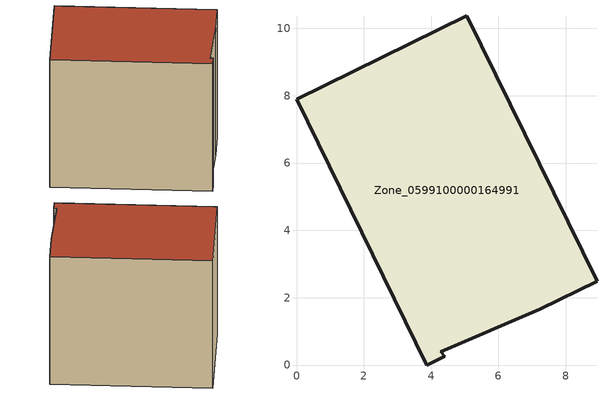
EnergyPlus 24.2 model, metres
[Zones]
Zone_0599100000164991
 floor ground (C_G): 0,7.89 5.05,10.37 8.93,2.49 7.23,1.65 4.29,0.39 4.4,0.26 3.87,0 z0
 wall outside (C_F): 5.05,10.37 0,7.89 3.87,0 4.4,0.26 4.29,0.39 7.23,1.65 8.93,2.49 5.05,10.37 z0:8.02
 roof outside (C_R): 4.29,0.39 7.23,1.65 8.93,2.49 5.05,10.37 0,7.89 3.87,0 4.4,0.26 z8.02
[BUILDING]
Pand.0599100000164991: North Axis=0; Terrain=City; Loads Convergence Tolerance Value=0.04; Temperature Convergence Tolerance Value=0.4; Solar Distribution=FullExterior; Maximum Number of Warmup Days=25; Minimum Number of Warmup Days=1
[Site:Location]
Rotterdam.The.Hague.AP_ZH_NLD Design_Conditions: Latitude=51.96; Longitude=4.45; Time Zone=1; Elevation=-4.5
[SITE:GROUNDTEMPERATURE:BUILDINGSURFACE]
18, 18, 18, 18, 18, 18, 18, 18, 18, 18, 18, 18
[MATERIAL] Thermal Absorptance=0.9; Solar Absorptance=0.7; Visible Absorptance=0.7
Name | Roughness | Thickness | Conductivity | Density | Specific Heat
G.TC.1975-1991 | MediumSmooth | 0.15 | 0.288461 | 540 | 1210
F.TC.1975-1991 | Rough | 0.3 | 0.230769 | 1920 | 840
R.TC.1975-1991 | MediumRough | 0.2 | 0.153846 | 1500 | 1000
[CONSTRUCTION]
C_G: G.TC.1975-1991
C_F: F.TC.1975-1991
C_R: R.TC.1975-1991
[ZONE]
Zone_0599100000164991: Type=1; Multiplier=1; Ceiling Height=Autocalculate; Volume=Autocalculate; Floor Area=autocalculate; Part of Total Floor Area=Yes
[ZONEINFILTRATION:DESIGNFLOWRATE]
Infil_Zone_0599100000164991: Zone or ZoneList or Space or SpaceList=Zone_0599100000164991; Schedule=AlwaysOn; Design Flow Rate Calculation Method=Flow/Area; Flow Rate per Floor Area=0.003; Constant Term Coefficient=1; Temperature Term Coefficient=0; Velocity Term Coefficient=0; Velocity Squared Term Coefficient=0
[HVACTEMPLATE:ZONE:IDEALLOADSAIRSYSTEM]
Zone_0599100000164991: Maximum Heating Supply Air Temperature=50; Minimum Cooling Supply Air Temperature=13; Maximum Heating Supply Air Humidity Ratio=0.0156; Minimum Cooling Supply Air Humidity Ratio=0.0077; Heating Limit=NoLimit; Cooling Limit=NoLimit; Dehumidification Control Type=ConstantSensibleHeatRatio; Cooling Sensible Heat Ratio=0.7; Dehumidification Setpoint=60; Humidification Control Type=None; Humidification Setpoint=30; Outdoor Air Method=None; Outdoor Air Flow Rate per Person=0.00944; Outdoor Air Flow Rate per Zone Floor Area=0; Outdoor Air Flow Rate per Zone=0; Demand Controlled Ventilation Type=None; Outdoor Air Economizer Type=NoEconomizer; Heat Recovery Type=None; Sensible Heat Recovery Effectiveness=0.7; Latent Heat Recovery Effectiveness=0.65
[ZONECONTROL:THERMOSTAT]
ThermostatControl_Zone_0599100000164991: Zone or ZoneList=Zone_0599100000164991; Control Type Schedule=DualSetpointControlType; Control 1=Thermostat_Zone_0599100000164991; Temperature Difference Between Cutout And Setpoint=0
[THERMOSTATSETPOINT:DUALSETPOINT]
Thermostat_Zone_0599100000164991: Heating Setpoint Temperature Schedule=HeatingSetpoint_Zone_0599100000164991; Cooling Setpoint Temperature Schedule=CoolingSetpoint_Zone_0599100000164991
[SCHEDULE:COMPACT]
HeatingSetpoint_Zone_0599100000164991: Through: 12/31, For: AllDays, Until: 24:00, 21
CoolingSetpoint_Zone_0599100000164991: Through: 12/31, For: AllDays, Until: 24:00, 24
DualSetpointControlType: Through: 12/31, For: AllDays, Until: 24:00, 4
AlwaysOn: Through: 12/31, For: AllDays, Until: 24:00, 1
